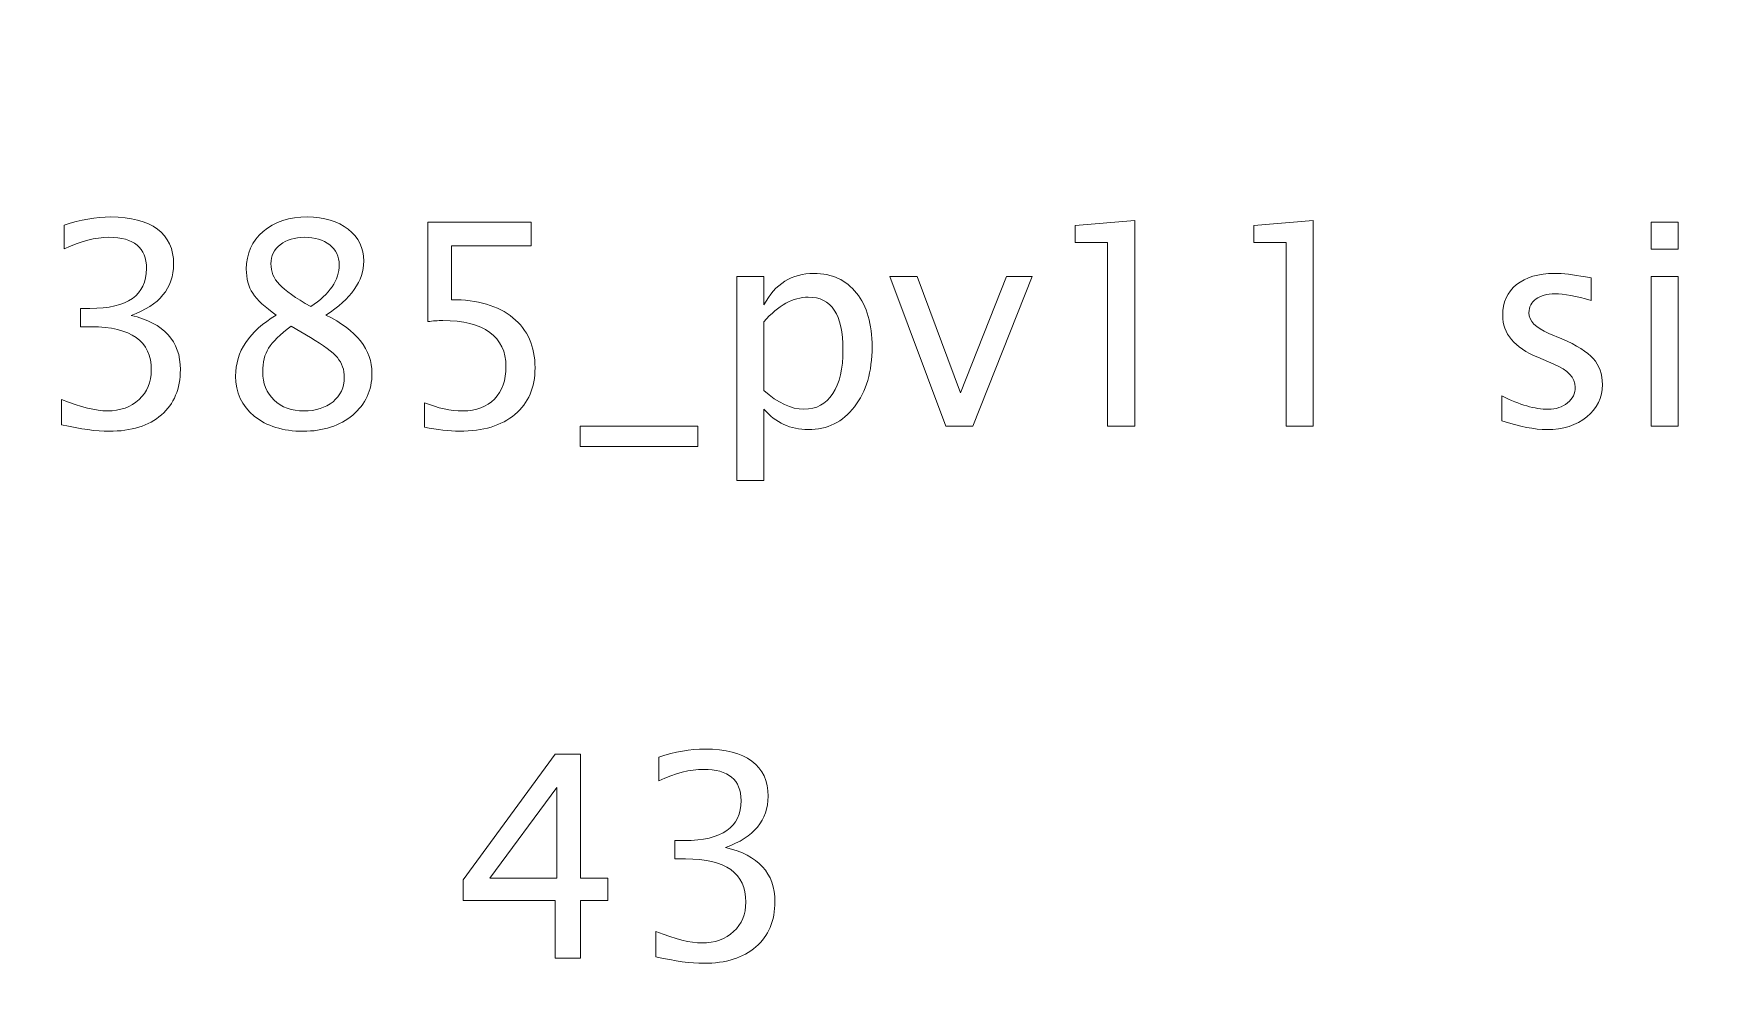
# Model space of a CAD drawing. Header units: centimetres. Extents: x -57 to 41, y -60 to 58.
# Drawn here: x -46.75 to -41.71, y 20.67 to 23.57 of the extents above; entities that cross this region are included whole.
import ezdxf

# ---------------------------------------------------------------- set-up
doc = ezdxf.new("R2010")
doc.units = ezdxf.units.CM
doc.header["$MEASUREMENT"] = 0
doc.layers.add('Layer 1', color=7, linetype='Continuous')

msp = doc.modelspace()

# ---------------------------------------------------------------- linework, layer by layer
at = {"layer": 'Layer 1', "lineweight": 53}
msp.add_open_spline([(-55.45, -2.45), (-55.45, -2.45), (-55.45, 26.45), (-55.45, 26.45), (-55.45, 26.45), (-55.45, 26.72614), (-55.22614, 26.95), (-54.95, 26.95), (-54.95, 26.95), (-54.95, 26.95), (-35.05, 26.95), (-35.05, 26.95), (-35.05, 26.95), (-34.77386, 26.95), (-34.55, 26.72614), (-34.55, 26.45), (-34.55, 26.45), (-34.55, 26.45), (-34.55, -2.45), (-34.55, -2.45), (-34.55, -2.45), (-34.55, -2.72614), (-34.77386, -2.95), (-35.05, -2.95), (-35.05, -2.95), (-35.05, -2.95), (-54.95, -2.95), (-54.95, -2.95), (-54.95, -2.95), (-55.22614, -2.95), (-55.45, -2.72614), (-55.45, -2.45)], degree=3, knots=[0, 0, 0, 0, 0.1111111, 0.1111111, 0.1111111, 0.1111111, 0.2222222, 0.2222222, 0.2222222, 0.2222222, 0.3333333, 0.3333333, 0.3333333, 0.3333333, 0.4444444, 0.4444444, 0.4444444, 0.4444444, 0.5555556, 0.5555556, 0.5555556, 0.5555556, 0.6666667, 0.6666667, 0.6666667, 0.6666667, 0.7777778, 0.7777778, 0.7777778, 0.7777778, 1, 1, 1, 1], dxfattribs=at)
at = {"layer": 'Layer 1', "color": 5, "lineweight": 9}
for points, knots in [([(-46.66858, 22.39947), (-46.66858, 22.39947), (-46.66858, 22.47567), (-46.66858, 22.47567), (-46.66858, 22.47567), (-46.61044, 22.45253), (-46.56486, 22.44096), (-46.53142, 22.44096), (-46.53142, 22.44096), (-46.49205, 22.44096), (-46.4603, 22.45225), (-46.43589, 22.47497), (-46.43589, 22.47497), (-46.41147, 22.49769), (-46.39934, 22.52732), (-46.39934, 22.56373), (-46.39934, 22.56373), (-46.39934, 22.65009), (-46.45945, 22.69327), (-46.57968, 22.69327), (-46.57968, 22.69327), (-46.57968, 22.69327), (-46.61185, 22.69327), (-46.61185, 22.69327), (-46.61185, 22.69327), (-46.61185, 22.69327), (-46.61185, 22.74788), (-46.61185, 22.74788), (-46.61185, 22.74788), (-46.61185, 22.74788), (-46.58335, 22.7483), (-46.58335, 22.7483), (-46.58335, 22.7483), (-46.47032, 22.7483), (-46.41373, 22.78809), (-46.41373, 22.86782), (-46.41373, 22.86782), (-46.41373, 22.93034), (-46.45127, 22.96166), (-46.5262, 22.96166), (-46.5262, 22.96166), (-46.56641, 22.96166), (-46.61101, 22.95009), (-46.66011, 22.92695), (-46.66011, 22.92695), (-46.66011, 22.92695), (-46.66011, 22.99807), (-46.66011, 22.99807), (-46.66011, 22.99807), (-46.61199, 23.01444), (-46.56557, 23.02262), (-46.52098, 23.02262), (-46.52098, 23.02262), (-46.4603, 23.02262), (-46.41359, 23.01049), (-46.38114, 22.98622), (-46.38114, 22.98622), (-46.34868, 22.96209), (-46.33245, 22.92695), (-46.33245, 22.88095), (-46.33245, 22.88095), (-46.33245, 22.80912), (-46.37493, 22.7579), (-46.46002, 22.72742), (-46.46002, 22.72742), (-46.36138, 22.70442), (-46.31213, 22.65037), (-46.31213, 22.565), (-46.31213, 22.565), (-46.31213, 22.50742), (-46.33118, 22.46213), (-46.36914, 22.42925), (-46.36914, 22.42925), (-46.4071, 22.39637), (-46.45931, 22.38), (-46.52563, 22.38), (-46.52563, 22.38), (-46.56345, 22.38), (-46.61101, 22.38649), (-46.66858, 22.39947)], [0, 0, 0, 0, 0.047619, 0.047619, 0.047619, 0.047619, 0.0952381, 0.0952381, 0.0952381, 0.0952381, 0.1428571, 0.1428571, 0.1428571, 0.1428571, 0.1904762, 0.1904762, 0.1904762, 0.1904762, 0.2380952, 0.2380952, 0.2380952, 0.2380952, 0.2857143, 0.2857143, 0.2857143, 0.2857143, 0.3333333, 0.3333333, 0.3333333, 0.3333333, 0.3809524, 0.3809524, 0.3809524, 0.3809524, 0.4285714, 0.4285714, 0.4285714, 0.4285714, 0.4761905, 0.4761905, 0.4761905, 0.4761905, 0.5238095, 0.5238095, 0.5238095, 0.5238095, 0.5714286, 0.5714286, 0.5714286, 0.5714286, 0.6190476, 0.6190476, 0.6190476, 0.6190476, 0.6666667, 0.6666667, 0.6666667, 0.6666667, 0.7142857, 0.7142857, 0.7142857, 0.7142857, 0.7619048, 0.7619048, 0.7619048, 0.7619048, 0.8095238, 0.8095238, 0.8095238, 0.8095238, 0.8571429, 0.8571429, 0.8571429, 0.8571429, 0.9047619, 0.9047619, 0.9047619, 0.9047619, 1, 1, 1, 1]), ([(-46.02483, 22.7284), (-46.05841, 22.75183), (-46.08184, 22.77356), (-46.09496, 22.79374), (-46.09496, 22.79374), (-46.10808, 22.81378), (-46.11457, 22.83805), (-46.11457, 22.86641), (-46.11457, 22.86641), (-46.11457, 22.9127), (-46.09764, 22.95037), (-46.06391, 22.9793), (-46.06391, 22.9793), (-46.03005, 23.00823), (-45.98588, 23.02262), (-45.93141, 23.02262), (-45.93141, 23.02262), (-45.88117, 23.02262), (-45.84039, 23.01035), (-45.80921, 22.98579), (-45.80921, 22.98579), (-45.77802, 22.96138), (-45.76236, 22.92949), (-45.76236, 22.8904), (-45.76236, 22.8904), (-45.76236, 22.83113), (-45.80032, 22.77709), (-45.87609, 22.7284), (-45.87609, 22.7284), (-45.78395, 22.68325), (-45.7378, 22.62497), (-45.7378, 22.55357), (-45.7378, 22.55357), (-45.7378, 22.50263), (-45.75714, 22.461), (-45.79566, 22.42854), (-45.79566, 22.42854), (-45.83418, 22.39623), (-45.88371, 22.38), (-45.94439, 22.38), (-45.94439, 22.38), (-46.00493, 22.38), (-46.05375, 22.39524), (-46.09101, 22.42572), (-46.09101, 22.42572), (-46.12812, 22.45606), (-46.14675, 22.49613), (-46.14675, 22.54567), (-46.14675, 22.54567), (-46.14675, 22.61904), (-46.10611, 22.67986), (-46.02483, 22.7284)], [0, 0, 0, 0, 0.0714286, 0.0714286, 0.0714286, 0.0714286, 0.1428571, 0.1428571, 0.1428571, 0.1428571, 0.2142857, 0.2142857, 0.2142857, 0.2142857, 0.2857143, 0.2857143, 0.2857143, 0.2857143, 0.3571429, 0.3571429, 0.3571429, 0.3571429, 0.4285714, 0.4285714, 0.4285714, 0.4285714, 0.5, 0.5, 0.5, 0.5, 0.5714286, 0.5714286, 0.5714286, 0.5714286, 0.6428571, 0.6428571, 0.6428571, 0.6428571, 0.7142857, 0.7142857, 0.7142857, 0.7142857, 0.7857143, 0.7857143, 0.7857143, 0.7857143, 0.8571429, 0.8571429, 0.8571429, 0.8571429, 1, 1, 1, 1]), ([(-45.58089, 22.3927), (-45.58089, 22.3927), (-45.58089, 22.46551), (-45.58089, 22.46551), (-45.58089, 22.46551), (-45.54039, 22.44914), (-45.502, 22.44096), (-45.46532, 22.44096), (-45.46532, 22.44096), (-45.42524, 22.44096), (-45.39363, 22.45281), (-45.37063, 22.47652), (-45.37063, 22.47652), (-45.34763, 22.50023), (-45.3362, 22.53282), (-45.3362, 22.57431), (-45.3362, 22.57431), (-45.3362, 22.6189), (-45.35243, 22.65305), (-45.38488, 22.67662), (-45.38488, 22.67662), (-45.41734, 22.70018), (-45.46433, 22.71189), (-45.52571, 22.71189), (-45.52571, 22.71189), (-45.53996, 22.71189), (-45.55506, 22.71091), (-45.57073, 22.70893), (-45.57073, 22.70893), (-45.57073, 22.70893), (-45.57073, 23.00738), (-45.57073, 23.00738), (-45.57073, 23.00738), (-45.57073, 23.00738), (-45.26084, 23.00738), (-45.26084, 23.00738), (-45.26084, 23.00738), (-45.26084, 23.00738), (-45.26084, 22.93626), (-45.26084, 22.93626), (-45.26084, 22.93626), (-45.26084, 22.93626), (-45.49961, 22.93626), (-45.49961, 22.93626), (-45.49961, 22.93626), (-45.49961, 22.93626), (-45.49961, 22.77455), (-45.49961, 22.77455), (-45.49961, 22.77455), (-45.42087, 22.77455), (-45.35948, 22.75649), (-45.31531, 22.72036), (-45.31531, 22.72036), (-45.27115, 22.68438), (-45.24899, 22.63442), (-45.24899, 22.5705), (-45.24899, 22.5705), (-45.24899, 22.51095), (-45.26903, 22.46438), (-45.30911, 22.43066), (-45.30911, 22.43066), (-45.34918, 22.39693), (-45.4045, 22.38), (-45.47505, 22.38), (-45.47505, 22.38), (-45.50652, 22.38), (-45.5418, 22.38423), (-45.58089, 22.3927)], [0, 0, 0, 0, 0.0555556, 0.0555556, 0.0555556, 0.0555556, 0.1111111, 0.1111111, 0.1111111, 0.1111111, 0.1666667, 0.1666667, 0.1666667, 0.1666667, 0.2222222, 0.2222222, 0.2222222, 0.2222222, 0.2777778, 0.2777778, 0.2777778, 0.2777778, 0.3333333, 0.3333333, 0.3333333, 0.3333333, 0.3888889, 0.3888889, 0.3888889, 0.3888889, 0.4444444, 0.4444444, 0.4444444, 0.4444444, 0.5, 0.5, 0.5, 0.5, 0.5555556, 0.5555556, 0.5555556, 0.5555556, 0.6111111, 0.6111111, 0.6111111, 0.6111111, 0.6666667, 0.6666667, 0.6666667, 0.6666667, 0.7222222, 0.7222222, 0.7222222, 0.7222222, 0.7777778, 0.7777778, 0.7777778, 0.7777778, 0.8333333, 0.8333333, 0.8333333, 0.8333333, 0.8888889, 0.8888889, 0.8888889, 0.8888889, 1, 1, 1, 1]), ([(-43.53264, 22.39524), (-43.53264, 22.39524), (-43.53264, 22.94642), (-43.53264, 22.94642), (-43.53264, 22.94642), (-43.53264, 22.94642), (-43.63001, 22.94642), (-43.63001, 22.94642), (-43.63001, 22.94642), (-43.63001, 22.94642), (-43.63001, 22.99722), (-43.63001, 22.99722), (-43.63001, 22.99722), (-43.63001, 22.99722), (-43.45136, 23.01246), (-43.45136, 23.01246), (-43.45136, 23.01246), (-43.45136, 23.01246), (-43.45136, 22.39524), (-43.45136, 22.39524), (-43.45136, 22.39524), (-43.45136, 22.39524), (-43.53264, 22.39524), (-43.53264, 22.39524)], [0, 0, 0, 0, 0.1428571, 0.1428571, 0.1428571, 0.1428571, 0.2857143, 0.2857143, 0.2857143, 0.2857143, 0.4285714, 0.4285714, 0.4285714, 0.4285714, 0.5714286, 0.5714286, 0.5714286, 0.5714286, 0.7142857, 0.7142857, 0.7142857, 0.7142857, 1, 1, 1, 1]), ([(-42.99726, 22.39524), (-42.99726, 22.39524), (-42.99726, 22.94642), (-42.99726, 22.94642), (-42.99726, 22.94642), (-42.99726, 22.94642), (-43.09463, 22.94642), (-43.09463, 22.94642), (-43.09463, 22.94642), (-43.09463, 22.94642), (-43.09463, 22.99722), (-43.09463, 22.99722), (-43.09463, 22.99722), (-43.09463, 22.99722), (-42.91598, 23.01246), (-42.91598, 23.01246), (-42.91598, 23.01246), (-42.91598, 23.01246), (-42.91598, 22.39524), (-42.91598, 22.39524), (-42.91598, 22.39524), (-42.91598, 22.39524), (-42.99726, 22.39524), (-42.99726, 22.39524)], [0, 0, 0, 0, 0.1428571, 0.1428571, 0.1428571, 0.1428571, 0.2857143, 0.2857143, 0.2857143, 0.2857143, 0.4285714, 0.4285714, 0.4285714, 0.4285714, 0.5714286, 0.5714286, 0.5714286, 0.5714286, 0.7142857, 0.7142857, 0.7142857, 0.7142857, 1, 1, 1, 1]), ([(-41.90294, 22.9261), (-41.90294, 22.9261), (-41.90294, 23.00738), (-41.90294, 23.00738), (-41.90294, 23.00738), (-41.90294, 23.00738), (-41.82166, 23.00738), (-41.82166, 23.00738), (-41.82166, 23.00738), (-41.82166, 23.00738), (-41.82166, 22.9261), (-41.82166, 22.9261), (-41.82166, 22.9261), (-41.82166, 22.9261), (-41.90294, 22.9261), (-41.90294, 22.9261)], [0, 0, 0, 0, 0.2, 0.2, 0.2, 0.2, 0.4, 0.4, 0.4, 0.4, 0.6, 0.6, 0.6, 0.6, 1, 1, 1, 1]), ([(-45.92153, 22.75395), (-45.86452, 22.79162), (-45.83602, 22.83339), (-45.83602, 22.87954), (-45.83602, 22.87954), (-45.83602, 22.90423), (-45.84561, 22.92399), (-45.86466, 22.93908), (-45.86466, 22.93908), (-45.88386, 22.95418), (-45.90883, 22.96166), (-45.93974, 22.96166), (-45.93974, 22.96166), (-45.96965, 22.96166), (-45.99406, 22.95432), (-46.01283, 22.93951), (-46.01283, 22.93951), (-46.0316, 22.92469), (-46.04091, 22.90564), (-46.04091, 22.88208), (-46.04091, 22.88208), (-46.04091, 22.85922), (-46.03245, 22.83861), (-46.01551, 22.82027), (-46.01551, 22.82027), (-45.99858, 22.80206), (-45.96725, 22.77991), (-45.92153, 22.75395)], [0, 0, 0, 0, 0.125, 0.125, 0.125, 0.125, 0.25, 0.25, 0.25, 0.25, 0.375, 0.375, 0.375, 0.375, 0.5, 0.5, 0.5, 0.5, 0.625, 0.625, 0.625, 0.625, 0.75, 0.75, 0.75, 0.75, 1, 1, 1, 1]), ([(-44.64418, 22.23183), (-44.64418, 22.23183), (-44.64418, 22.84398), (-44.64418, 22.84398), (-44.64418, 22.84398), (-44.64418, 22.84398), (-44.5629, 22.84398), (-44.5629, 22.84398), (-44.5629, 22.84398), (-44.5629, 22.84398), (-44.5629, 22.75917), (-44.5629, 22.75917), (-44.5629, 22.75917), (-44.5296, 22.82196), (-44.4795, 22.85329), (-44.41276, 22.85329), (-44.41276, 22.85329), (-44.35871, 22.85329), (-44.31624, 22.83367), (-44.28519, 22.7943), (-44.28519, 22.7943), (-44.25415, 22.75493), (-44.23862, 22.70117), (-44.23862, 22.63301), (-44.23862, 22.63301), (-44.23862, 22.55879), (-44.25626, 22.49882), (-44.2914, 22.45338), (-44.2914, 22.45338), (-44.32654, 22.4078), (-44.37282, 22.38508), (-44.43011, 22.38508), (-44.43011, 22.38508), (-44.48331, 22.38508), (-44.52762, 22.4054), (-44.5629, 22.44618), (-44.5629, 22.44618), (-44.5629, 22.44618), (-44.5629, 22.23183), (-44.5629, 22.23183), (-44.5629, 22.23183), (-44.5629, 22.23183), (-44.64418, 22.23183), (-44.64418, 22.23183)], [0, 0, 0, 0, 0.0833333, 0.0833333, 0.0833333, 0.0833333, 0.1666667, 0.1666667, 0.1666667, 0.1666667, 0.25, 0.25, 0.25, 0.25, 0.3333333, 0.3333333, 0.3333333, 0.3333333, 0.4166667, 0.4166667, 0.4166667, 0.4166667, 0.5, 0.5, 0.5, 0.5, 0.5833333, 0.5833333, 0.5833333, 0.5833333, 0.6666667, 0.6666667, 0.6666667, 0.6666667, 0.75, 0.75, 0.75, 0.75, 0.8333333, 0.8333333, 0.8333333, 0.8333333, 1, 1, 1, 1]), ([(-44.01792, 22.39524), (-44.01792, 22.39524), (-44.185, 22.84398), (-44.185, 22.84398), (-44.185, 22.84398), (-44.185, 22.84398), (-44.10372, 22.84398), (-44.10372, 22.84398), (-44.10372, 22.84398), (-44.10372, 22.84398), (-43.97347, 22.49529), (-43.97347, 22.49529), (-43.97347, 22.49529), (-43.97347, 22.49529), (-43.83561, 22.84398), (-43.83561, 22.84398), (-43.83561, 22.84398), (-43.83561, 22.84398), (-43.75912, 22.84398), (-43.75912, 22.84398), (-43.75912, 22.84398), (-43.75912, 22.84398), (-43.9365, 22.39524), (-43.9365, 22.39524), (-43.9365, 22.39524), (-43.9365, 22.39524), (-44.01792, 22.39524), (-44.01792, 22.39524)], [0, 0, 0, 0, 0.125, 0.125, 0.125, 0.125, 0.25, 0.25, 0.25, 0.25, 0.375, 0.375, 0.375, 0.375, 0.5, 0.5, 0.5, 0.5, 0.625, 0.625, 0.625, 0.625, 0.75, 0.75, 0.75, 0.75, 1, 1, 1, 1]), ([(-42.35069, 22.41133), (-42.35069, 22.41133), (-42.35069, 22.48583), (-42.35069, 22.48583), (-42.35069, 22.48583), (-42.29749, 22.4593), (-42.25134, 22.44604), (-42.21197, 22.44604), (-42.21197, 22.44604), (-42.18855, 22.44604), (-42.16908, 22.45239), (-42.15369, 22.46509), (-42.15369, 22.46509), (-42.13831, 22.47765), (-42.13055, 22.49345), (-42.13055, 22.5125), (-42.13055, 22.5125), (-42.13055, 22.5403), (-42.15214, 22.5633), (-42.19532, 22.58151), (-42.19532, 22.58151), (-42.19532, 22.58151), (-42.24288, 22.60169), (-42.24288, 22.60169), (-42.24288, 22.60169), (-42.31301, 22.63076), (-42.34815, 22.67281), (-42.34815, 22.72742), (-42.34815, 22.72742), (-42.34815, 22.7665), (-42.33432, 22.79727), (-42.30666, 22.8197), (-42.30666, 22.8197), (-42.279, 22.84214), (-42.24104, 22.85329), (-42.19292, 22.85329), (-42.19292, 22.85329), (-42.16795, 22.85329), (-42.1369, 22.8499), (-42.10007, 22.84299), (-42.10007, 22.84299), (-42.10007, 22.84299), (-42.08314, 22.83974), (-42.08314, 22.83974), (-42.08314, 22.83974), (-42.08314, 22.83974), (-42.08314, 22.77201), (-42.08314, 22.77201), (-42.08314, 22.77201), (-42.12844, 22.78555), (-42.16456, 22.79233), (-42.19151, 22.79233), (-42.19151, 22.79233), (-42.21522, 22.79233), (-42.23399, 22.78711), (-42.24824, 22.77681), (-42.24824, 22.77681), (-42.26235, 22.7665), (-42.26941, 22.75268), (-42.26941, 22.73532), (-42.26941, 22.73532), (-42.26941, 22.71091), (-42.24965, 22.69016), (-42.21, 22.67337), (-42.21, 22.67337), (-42.21, 22.67337), (-42.17091, 22.65686), (-42.17091, 22.65686), (-42.17091, 22.65686), (-42.1266, 22.63823), (-42.09527, 22.61848), (-42.07693, 22.59774), (-42.07693, 22.59774), (-42.05844, 22.57699), (-42.04927, 22.55103), (-42.04927, 22.51998), (-42.04927, 22.51998), (-42.04927, 22.48061), (-42.06479, 22.4483), (-42.09598, 22.42304), (-42.09598, 22.42304), (-42.12702, 22.39778), (-42.16682, 22.38508), (-42.21522, 22.38508), (-42.21522, 22.38508), (-42.25247, 22.38508), (-42.29749, 22.39383), (-42.35069, 22.41133)], [0, 0, 0, 0, 0.0434783, 0.0434783, 0.0434783, 0.0434783, 0.0869565, 0.0869565, 0.0869565, 0.0869565, 0.1304348, 0.1304348, 0.1304348, 0.1304348, 0.173913, 0.173913, 0.173913, 0.173913, 0.2173913, 0.2173913, 0.2173913, 0.2173913, 0.2608696, 0.2608696, 0.2608696, 0.2608696, 0.3043478, 0.3043478, 0.3043478, 0.3043478, 0.3478261, 0.3478261, 0.3478261, 0.3478261, 0.3913043, 0.3913043, 0.3913043, 0.3913043, 0.4347826, 0.4347826, 0.4347826, 0.4347826, 0.4782609, 0.4782609, 0.4782609, 0.4782609, 0.5217391, 0.5217391, 0.5217391, 0.5217391, 0.5652174, 0.5652174, 0.5652174, 0.5652174, 0.6086957, 0.6086957, 0.6086957, 0.6086957, 0.6521739, 0.6521739, 0.6521739, 0.6521739, 0.6956522, 0.6956522, 0.6956522, 0.6956522, 0.7391304, 0.7391304, 0.7391304, 0.7391304, 0.7826087, 0.7826087, 0.7826087, 0.7826087, 0.826087, 0.826087, 0.826087, 0.826087, 0.8695652, 0.8695652, 0.8695652, 0.8695652, 0.9130435, 0.9130435, 0.9130435, 0.9130435, 1, 1, 1, 1]), ([(-41.90294, 22.39524), (-41.90294, 22.39524), (-41.90294, 22.84398), (-41.90294, 22.84398), (-41.90294, 22.84398), (-41.90294, 22.84398), (-41.82166, 22.84398), (-41.82166, 22.84398), (-41.82166, 22.84398), (-41.82166, 22.84398), (-41.82166, 22.39524), (-41.82166, 22.39524), (-41.82166, 22.39524), (-41.82166, 22.39524), (-41.90294, 22.39524), (-41.90294, 22.39524)], [0, 0, 0, 0, 0.2, 0.2, 0.2, 0.2, 0.4, 0.4, 0.4, 0.4, 0.6, 0.6, 0.6, 0.6, 1, 1, 1, 1]), ([(-44.5629, 22.5022), (-44.52099, 22.46481), (-44.48105, 22.44604), (-44.4431, 22.44604), (-44.4431, 22.44604), (-44.4057, 22.44604), (-44.37677, 22.4617), (-44.35645, 22.49289), (-44.35645, 22.49289), (-44.33599, 22.52407), (-44.32583, 22.56796), (-44.32583, 22.62469), (-44.32583, 22.62469), (-44.32583, 22.72967), (-44.36055, 22.78217), (-44.42997, 22.78217), (-44.42997, 22.78217), (-44.47541, 22.78217), (-44.51972, 22.75761), (-44.5629, 22.70837), (-44.5629, 22.70837), (-44.5629, 22.70837), (-44.5629, 22.5022), (-44.5629, 22.5022)], [0, 0, 0, 0, 0.1428571, 0.1428571, 0.1428571, 0.1428571, 0.2857143, 0.2857143, 0.2857143, 0.2857143, 0.4285714, 0.4285714, 0.4285714, 0.4285714, 0.5714286, 0.5714286, 0.5714286, 0.5714286, 0.7142857, 0.7142857, 0.7142857, 0.7142857, 1, 1, 1, 1]), ([(-45.98052, 22.69538), (-46.01354, 22.66998), (-46.03597, 22.64783), (-46.04783, 22.62892), (-46.04783, 22.62892), (-46.05954, 22.61001), (-46.06547, 22.58659), (-46.06547, 22.55837), (-46.06547, 22.55837), (-46.06547, 22.52337), (-46.05418, 22.49501), (-46.03146, 22.47342), (-46.03146, 22.47342), (-46.00874, 22.45183), (-45.97896, 22.44096), (-45.94185, 22.44096), (-45.94185, 22.44096), (-45.90615, 22.44096), (-45.87708, 22.45013), (-45.85465, 22.46862), (-45.85465, 22.46862), (-45.83207, 22.4871), (-45.82078, 22.51109), (-45.82078, 22.54059), (-45.82078, 22.54059), (-45.82078, 22.56429), (-45.82769, 22.58447), (-45.84166, 22.60084), (-45.84166, 22.60084), (-45.85563, 22.61721), (-45.88259, 22.63725), (-45.92252, 22.66095), (-45.92252, 22.66095), (-45.92252, 22.66095), (-45.98052, 22.69538), (-45.98052, 22.69538)], [0, 0, 0, 0, 0.1, 0.1, 0.1, 0.1, 0.2, 0.2, 0.2, 0.2, 0.3, 0.3, 0.3, 0.3, 0.4, 0.4, 0.4, 0.4, 0.5, 0.5, 0.5, 0.5, 0.6, 0.6, 0.6, 0.6, 0.7, 0.7, 0.7, 0.7, 0.8, 0.8, 0.8, 0.8, 1, 1, 1, 1]), ([(-45.11324, 22.33428), (-45.11324, 22.33428), (-45.11324, 22.39524), (-45.11324, 22.39524), (-45.11324, 22.39524), (-45.11324, 22.39524), (-44.76103, 22.39524), (-44.76103, 22.39524), (-44.76103, 22.39524), (-44.76103, 22.39524), (-44.76103, 22.33428), (-44.76103, 22.33428), (-44.76103, 22.33428), (-44.76103, 22.33428), (-45.11324, 22.33428), (-45.11324, 22.33428)], [0, 0, 0, 0, 0.2, 0.2, 0.2, 0.2, 0.4, 0.4, 0.4, 0.4, 0.6, 0.6, 0.6, 0.6, 1, 1, 1, 1]), ([(-44.88641, 20.80381), (-44.88641, 20.80381), (-44.88641, 20.88001), (-44.88641, 20.88001), (-44.88641, 20.88001), (-44.82827, 20.85687), (-44.78269, 20.8453), (-44.74925, 20.8453), (-44.74925, 20.8453), (-44.70988, 20.8453), (-44.67813, 20.85659), (-44.65372, 20.87931), (-44.65372, 20.87931), (-44.6293, 20.90203), (-44.61717, 20.93166), (-44.61717, 20.96807), (-44.61717, 20.96807), (-44.61717, 21.05443), (-44.67728, 21.09761), (-44.79751, 21.09761), (-44.79751, 21.09761), (-44.79751, 21.09761), (-44.82968, 21.09761), (-44.82968, 21.09761), (-44.82968, 21.09761), (-44.82968, 21.09761), (-44.82968, 21.15222), (-44.82968, 21.15222), (-44.82968, 21.15222), (-44.82968, 21.15222), (-44.80118, 21.15264), (-44.80118, 21.15264), (-44.80118, 21.15264), (-44.68815, 21.15264), (-44.63156, 21.19243), (-44.63156, 21.27216), (-44.63156, 21.27216), (-44.63156, 21.33468), (-44.6691, 21.366), (-44.74403, 21.366), (-44.74403, 21.366), (-44.78424, 21.366), (-44.82884, 21.35443), (-44.87794, 21.33129), (-44.87794, 21.33129), (-44.87794, 21.33129), (-44.87794, 21.40241), (-44.87794, 21.40241), (-44.87794, 21.40241), (-44.82982, 21.41878), (-44.7834, 21.42696), (-44.73881, 21.42696), (-44.73881, 21.42696), (-44.67813, 21.42696), (-44.63142, 21.41483), (-44.59897, 21.39056), (-44.59897, 21.39056), (-44.56651, 21.36643), (-44.55028, 21.33129), (-44.55028, 21.28529), (-44.55028, 21.28529), (-44.55028, 21.21346), (-44.59276, 21.16224), (-44.67785, 21.13176), (-44.67785, 21.13176), (-44.57921, 21.10876), (-44.52996, 21.05471), (-44.52996, 20.96934), (-44.52996, 20.96934), (-44.52996, 20.91176), (-44.54901, 20.86647), (-44.58697, 20.83359), (-44.58697, 20.83359), (-44.62493, 20.80071), (-44.67714, 20.78434), (-44.74346, 20.78434), (-44.74346, 20.78434), (-44.78128, 20.78434), (-44.82884, 20.79083), (-44.88641, 20.80381)], [0, 0, 0, 0, 0.047619, 0.047619, 0.047619, 0.047619, 0.0952381, 0.0952381, 0.0952381, 0.0952381, 0.1428571, 0.1428571, 0.1428571, 0.1428571, 0.1904762, 0.1904762, 0.1904762, 0.1904762, 0.2380952, 0.2380952, 0.2380952, 0.2380952, 0.2857143, 0.2857143, 0.2857143, 0.2857143, 0.3333333, 0.3333333, 0.3333333, 0.3333333, 0.3809524, 0.3809524, 0.3809524, 0.3809524, 0.4285714, 0.4285714, 0.4285714, 0.4285714, 0.4761905, 0.4761905, 0.4761905, 0.4761905, 0.5238095, 0.5238095, 0.5238095, 0.5238095, 0.5714286, 0.5714286, 0.5714286, 0.5714286, 0.6190476, 0.6190476, 0.6190476, 0.6190476, 0.6666667, 0.6666667, 0.6666667, 0.6666667, 0.7142857, 0.7142857, 0.7142857, 0.7142857, 0.7619048, 0.7619048, 0.7619048, 0.7619048, 0.8095238, 0.8095238, 0.8095238, 0.8095238, 0.8571429, 0.8571429, 0.8571429, 0.8571429, 0.9047619, 0.9047619, 0.9047619, 0.9047619, 1, 1, 1, 1]), ([(-45.18896, 20.79958), (-45.18896, 20.79958), (-45.18896, 20.97315), (-45.18896, 20.97315), (-45.18896, 20.97315), (-45.18896, 20.97315), (-45.46497, 20.97315), (-45.46497, 20.97315), (-45.46497, 20.97315), (-45.46497, 20.97315), (-45.46497, 21.03495), (-45.46497, 21.03495), (-45.46497, 21.03495), (-45.46497, 21.03495), (-45.18896, 21.41172), (-45.18896, 21.41172), (-45.18896, 21.41172), (-45.18896, 21.41172), (-45.11276, 21.41172), (-45.11276, 21.41172), (-45.11276, 21.41172), (-45.11276, 21.41172), (-45.11276, 21.04003), (-45.11276, 21.04003), (-45.11276, 21.04003), (-45.11276, 21.04003), (-45.03063, 21.04003), (-45.03063, 21.04003), (-45.03063, 21.04003), (-45.03063, 21.04003), (-45.03063, 20.97315), (-45.03063, 20.97315), (-45.03063, 20.97315), (-45.03063, 20.97315), (-45.11276, 20.97315), (-45.11276, 20.97315), (-45.11276, 20.97315), (-45.11276, 20.97315), (-45.11276, 20.79958), (-45.11276, 20.79958), (-45.11276, 20.79958), (-45.11276, 20.79958), (-45.18896, 20.79958), (-45.18896, 20.79958)], [0, 0, 0, 0, 0.0833333, 0.0833333, 0.0833333, 0.0833333, 0.1666667, 0.1666667, 0.1666667, 0.1666667, 0.25, 0.25, 0.25, 0.25, 0.3333333, 0.3333333, 0.3333333, 0.3333333, 0.4166667, 0.4166667, 0.4166667, 0.4166667, 0.5, 0.5, 0.5, 0.5, 0.5833333, 0.5833333, 0.5833333, 0.5833333, 0.6666667, 0.6666667, 0.6666667, 0.6666667, 0.75, 0.75, 0.75, 0.75, 0.8333333, 0.8333333, 0.8333333, 0.8333333, 1, 1, 1, 1]), ([(-45.38468, 21.04003), (-45.38468, 21.04003), (-45.18388, 21.04003), (-45.18388, 21.04003), (-45.18388, 21.04003), (-45.18388, 21.04003), (-45.18388, 21.31125), (-45.18388, 21.31125), (-45.18388, 21.31125), (-45.18388, 21.31125), (-45.38468, 21.04003), (-45.38468, 21.04003)], [0, 0, 0, 0, 0.25, 0.25, 0.25, 0.25, 0.5, 0.5, 0.5, 0.5, 1, 1, 1, 1])]:
    msp.add_open_spline(points, degree=3, knots=knots, dxfattribs=at)

doc.saveas('drawing.dxf')
